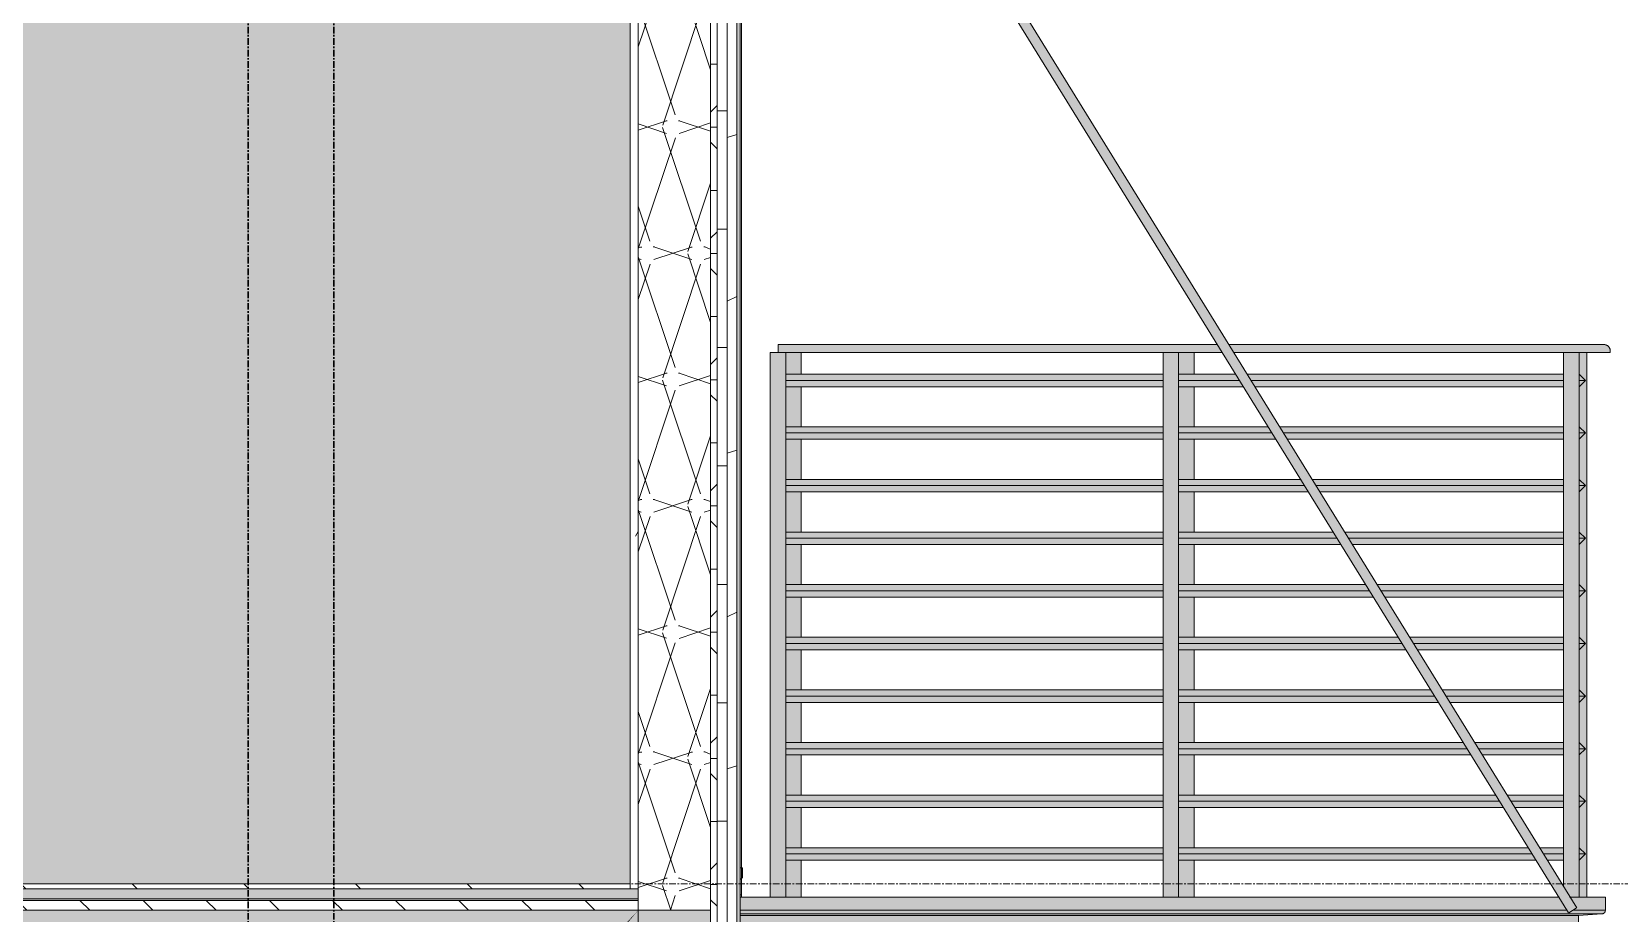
# Model space of a CAD drawing. Header units: inches. Extents: x 1718 to 6958, y -253 to 585.
# Drawn here: x 3806.4 to 3927, y 133.8 to 200.8 of the extents above; entities that cross this region are included whole.
import ezdxf

# ---------------------------------------------------------------- set-up
doc = ezdxf.new("R2010")
doc.units = ezdxf.units.IN
doc.header["$MEASUREMENT"] = 0
doc.linetypes.add('Grid Line 1_2_', pattern=[0.875, 0.5, -0.125, 0.125, -0.125])
doc.linetypes.add('Grid Line 1_2__2_', pattern=[0.875, 0.5, -0.125, 0.125, -0.125])
for name, color, linetype, lineweight in [('0-1', 7, 'Continuous', 5), ('0-2', 250, 'Continuous', 9), ('A-DETL-GENF-2', 92, 'Continuous', 13), ('A-DOOR-7', 31, 'Continuous', 9), ('A-DOOR-FRAM', 31, 'Continuous', 9), ('A-DOOR-FRAM-5', 57, 'Continuous', 9), ('A-FLOR-5', 192, 'Continuous', 5), ('A-FLOR-6', 192, 'Continuous', 9), ('A-FLOR-HRAL', 11, 'Continuous', 9), ('A-FLOR-LEVL-5', 51, 'Grid Line 1_2_', 9), ('A-FLOR-MCUT', 51, 'Continuous', 13), ('A-FLOR-PATT-1', 252, 'Continuous', 9), ('A-WALL', 113, 'Continuous', 13), ('A-WALL-1', 10, 'Continuous', 5), ('A-WALL-6', 113, 'Continuous', 5), ('A-WALL-7', 113, 'Continuous', 9), ('A-WALL-PATT-1', 252, 'Continuous', 9), ('S-BEAM', 12, 'Continuous', 9), ('S-BEAM-2', 250, 'Continuous', 9), ('S-BEAM-5', 255, 'Continuous', 9), ('S-GRID-1', 1, 'Grid Line 1_2__2_', 30)]:
    doc.layers.add(name, color=color, linetype=linetype, lineweight=lineweight)
pattern_1 = [(161.57, (3262.295, 69.248), (-3.8399538, -1.54e-05), [0, -27.322, 3.034, 0]), (18.43, (3261.335, 69.248), (-3.8399538, 1.54e-05), [0, -27.322, 3.034, 0]), (108.43, (3262.295, 69.248), (1.919622, -9.6005246), [9.106, -21.25]), (71.57, (3261.335, 69.248), (1.919622, 9.6005246), [9.106, -21.25])]
pattern_2 = [(0, (3261.815, 68.768), (0, 4.798), []), (315, (3261.815, 68.768), (4.798427, 0), [6.786, -6.786]), (45, (3261.815, 68.768), (4.798427, 0), [6.786, -6.786])]

# ---------------------------------------------------------------- blocks, each defined once
blk = doc.blocks.new('CTR - 1st Phase - Unit Layouts_rvt-1-BUILDING ELEVATION - COURTYARD - LOOKING WEST')
at = {"layer": 'A-WALL-1'}
blk.add_hatch(color=256, dxfattribs=at).paths.add_polyline_path([(3802.9, 136), (3851.85, 136), (3851.85, 240.87), (3685.3, 240.87), (3685.3, 136), (3690.05, 136), (3690.05, 219), (3730.05, 219), (3730.05, 173.5), (3802.9, 173.5), (3802.9, 144.12)], flags=0)
blk = doc.blocks.new('TRUSS - 24_-2435410-BUILDING ELEVATION - COURTYARD - LOOKING WEST')
at = {"layer": 'S-BEAM-5'}
blk.add_hatch(color=256, dxfattribs=at).paths.add_polyline_path([(3851.2, 132.5), (3852.47, 134), (3851.06, 132.5)], flags=0)
at = {"layer": 'S-BEAM-2'}
for p, q in [((3852.47, 134), (3486.67, 134)), ((3852.47, 132.5), (3852.47, 134))]:
    blk.add_line(p, q, dxfattribs=at)
blk = doc.blocks.new('CTR - 1st Phase - Structure_rvt-1-BUILDING ELEVATION - COURTYARD - LOOKING WEST')
at = {"layer": 'S-GRID-1'}
for p, q in [((3822.82, -159.84), (3822.82, 470.5)), ((3829.32, -159.84), (3829.32, 470.5))]:
    blk.add_line(p, q, dxfattribs=at)
at = {"layer": '0-2'}
blk.add_blockref('TRUSS - 24_-2435410-BUILDING ELEVATION - COURTYARD - LOOKING WEST', (0, 0), dxfattribs=at)
blk = doc.blocks.new('Door-Sliding-Marvin-2_Panel_Patio_Door-Essential - MARVIN ESSENTIAL SLIDING - 6_-0_X6_-10_ - 2ND FLOOR-3344870-BUILDING ELEVATION - COURTYARD - LOOKING WEST')
at = {"layer": 'A-DOOR-FRAM-5'}
h = blk.add_hatch(dxfattribs=at)
h.set_pattern_fill('FP_21', color=256, style=0, pattern_type=2)
h.set_pattern_definition([(0, (3860.544, 135.16), (0, 8), [0.33, -7.67]), (0, (3863.104, 135.32), (0, 8), [0.33, -7.67]), (0, (3861.664, 137.08), (0, 8), [0.33, -7.67]), (0, (3863.424, 138.36), (0, 8), [0.33, -7.67]), (0, (3861.344, 138.84), (0, 8), [0.33, -7.67]), (0, (3861.984, 140.76), (0, 8), [0.33, -7.67]), (0, (3860.864, 142.2), (0, 8), [0.33, -7.67]), (0, (3863.424, 142.04), (0, 8), [0.33, -7.67]), (0, (3865.344, 142.36), (0, 8), [0.33, -7.67]), (0, (3866.304, 140.44), (0, 8), [0.33, -7.67]), (0, (3867.904, 140.28), (0, 8), [0.33, -7.67]), (0, (3867.904, 137.4), (0, 8), [0.33, -7.67]), (0, (3866.464, 136.44), (0, 8), [0.33, -7.67]), (0, (3864.224, 136.92), (0, 8), [0.33, -7.67]), (0, (3865.664, 138.36), (0, 8), [0.33, -7.67]), (0, (3864.224, 139.8), (0, 8), [0.33, -7.67]), (0, (3867.584, 135.32), (0, 8), [0.33, -7.67])])
h.paths.add_polyline_path([(3860.29, 216.5), (3860.29, 227), (3860.22, 227), (3860.22, 216.5)], flags=0)
at = {"layer": 'A-DETL-GENF-2'}
for p, q in [((3860.26, 215.75), (3860.26, 216.5)), ((3860.31, 215.32), (3860.22, 215.71)), ((3860.22, 215.48), (3860.26, 215.33)), ((3860.31, 214.18), (3860.31, 215.32)), ((3860.22, 214.18), (3860.31, 214.18)), ((3860.4, 213.25), (3860.22, 213.39)), ((3860.22, 212.49), (3860.4, 212.49)), ((3860.4, 212.49), (3860.4, 213.25)), ((3860.22, 137.23), (3860.4, 137.23)), ((3860.4, 136.48), (3860.22, 136.34)), ((3860.4, 137.23), (3860.4, 136.48)), ((3860.32, 135.17), (3860.22, 135.18)), ((3860.32, 135.17), (3860.32, 135))]:
    blk.add_line(p, q, dxfattribs=at)
at = {"layer": 'A-DOOR-7'}
for p, q in [((3860.29, 227), (3860.22, 227)), ((3860.29, 227), (3860.29, 216.5)), ((3860.22, 216.5), (3860.29, 216.5))]:
    blk.add_line(p, q, dxfattribs=at)
at = {"layer": 'A-DOOR-FRAM'}
for p, q in [((3860.32, 216.5), (3860.22, 216.5)), ((3860.32, 135), (3860.32, 216.5))]:
    blk.add_line(p, q, dxfattribs=at)
blk = doc.blocks.new('Railing - Baluster_01-V72-BUILDING ELEVATION - COURTYARD - LOOKING WEST')
at = {"layer": 'A-FLOR-HRAL'}
h = blk.add_hatch(color=256, dxfattribs=at)
h.paths.add_polyline_path([(3893.53, 135), (3894.71, 135), (3894.71, 137.8), (3893.53, 137.8)], flags=0)
h.paths.add_polyline_path([(3893.53, 138.75), (3894.71, 138.75), (3894.71, 141.8), (3893.53, 141.8)], flags=0)
h.paths.add_polyline_path([(3894.71, 142.75), (3894.71, 145.8), (3893.53, 145.8), (3893.53, 142.75)], flags=0)
h.paths.add_polyline_path([(3893.53, 146.75), (3894.71, 146.75), (3894.71, 149.8), (3893.53, 149.8)], flags=0)
h.paths.add_polyline_path([(3893.53, 150.75), (3894.71, 150.75), (3894.71, 153.8), (3893.53, 153.8)], flags=0)
h.paths.add_polyline_path([(3893.53, 154.75), (3894.71, 154.75), (3894.71, 157.8), (3893.53, 157.8), (3893.53, 156.08)], flags=0)
h.paths.add_polyline_path([(3893.53, 158.75), (3894.71, 158.75), (3894.71, 161.8), (3893.53, 161.8)], flags=0)
h.paths.add_polyline_path([(3893.53, 162.75), (3894.71, 162.75), (3894.71, 165.8), (3893.53, 165.8)], flags=0)
h.paths.add_polyline_path([(3893.53, 166.75), (3894.71, 166.75), (3894.71, 169.8), (3893.53, 169.8), (3893.53, 168.05)], flags=0)
h.paths.add_polyline_path([(3894.71, 170.75), (3894.71, 173.8), (3893.53, 173.8), (3893.53, 170.75)], flags=0)
h.paths.add_polyline_path([(3893.53, 174.75), (3894.71, 174.75), (3894.71, 176.4), (3893.53, 176.4)], flags=0)
for p, q in [((3894.71, 176.4), (3894.71, 174.75)), ((3894.71, 173.8), (3894.71, 170.75)), ((3894.71, 169.8), (3894.71, 166.75)), ((3894.71, 165.8), (3894.71, 162.75)), ((3894.71, 161.8), (3894.71, 158.75)), ((3894.71, 157.8), (3894.71, 154.75)), ((3894.71, 153.8), (3894.71, 150.75)), ((3894.71, 149.8), (3894.71, 146.75)), ((3894.71, 145.8), (3894.71, 142.75)), ((3894.71, 141.8), (3894.71, 138.75)), ((3894.71, 137.8), (3894.71, 135))]:
    blk.add_line(p, q, dxfattribs=at)
blk = doc.blocks.new('Railing - Baluster_01-V66-BUILDING ELEVATION - COURTYARD - LOOKING WEST')
at = {"layer": 'A-FLOR-HRAL'}
blk.add_hatch(color=256, dxfattribs=at).paths.add_polyline_path([(3173.16, 267), (3173.75, 267), (3173.75, 308.4), (3173.16, 308.4), (3173.16, 306.75), (3173.63, 306.28), (3173.16, 305.8), (3173.16, 302.75), (3173.63, 302.28), (3173.16, 301.8), (3173.16, 298.75), (3173.63, 298.28), (3173.16, 297.8), (3173.16, 294.75), (3173.63, 294.28), (3173.16, 293.8), (3173.16, 290.75), (3173.63, 290.28), (3173.16, 289.8), (3173.16, 286.75), (3173.63, 286.28), (3173.16, 285.8), (3173.16, 282.75), (3173.63, 282.28), (3173.16, 281.8), (3173.16, 278.75), (3173.63, 278.28), (3173.16, 277.8), (3173.16, 274.75), (3173.63, 274.28), (3173.16, 273.8), (3173.16, 270.75), (3173.63, 270.28), (3173.16, 269.8), (3173.16, 268)], flags=0)
blk.add_line((3173.75, 267), (3173.75, 308.4), dxfattribs=at)
blk = doc.blocks.new('Railing - Baluster_01-V67-BUILDING ELEVATION - COURTYARD - LOOKING WEST')
at = {"layer": 'A-FLOR-HRAL'}
blk.add_hatch(color=256, dxfattribs=at).paths.add_polyline_path([(3140.94, 267), (3142.12, 267), (3142.12, 308.4), (3140.94, 308.4), (3140.94, 267.6)], flags=0)
for p, q in [((3140.94, 267), (3140.94, 308.4)), ((3142.12, 308.4), (3142.12, 267))]:
    blk.add_line(p, q, dxfattribs=at)
blk = doc.blocks.new('Railing - Baluster_01-V73-BUILDING ELEVATION - COURTYARD - LOOKING WEST')
at = {"layer": 'A-FLOR-HRAL'}
blk.add_hatch(color=256, dxfattribs=at).paths.add_polyline_path([(3923.97, 135), (3923.97, 176.4), (3922.79, 176.4), (3922.79, 135.82), (3923.32, 135), (3923.8, 135)], flags=0)
for p, q in [((3922.79, 135.82), (3922.79, 176.4)), ((3923.97, 176.4), (3923.97, 135))]:
    blk.add_line(p, q, dxfattribs=at)
blk = doc.blocks.new('Railing - Baluster_01-V74-BUILDING ELEVATION - COURTYARD - LOOKING WEST')
at = {"layer": 'A-FLOR-HRAL'}
blk.add_hatch(color=256, dxfattribs=at).paths.add_polyline_path([(3863.68, 135), (3863.68, 176.4), (3862.5, 176.4), (3862.5, 135)], flags=0)
for p, q in [((3862.5, 135), (3862.5, 176.4)), ((3863.09, 176.4), (3862.5, 176.4)), ((3863.68, 176.4), (3863.68, 135))]:
    blk.add_line(p, q, dxfattribs=at)
blk = doc.blocks.new('Railing - Railing-3288094-BUILDING ELEVATION - COURTYARD - LOOKING WEST')
at = {"layer": 'A-FLOR-HRAL'}
h = blk.add_hatch(color=256, dxfattribs=at)
h.paths.add_polyline_path([(3923.97, 176.53), (3926.34, 176.53), (3926.27, 176.76), (3926.1, 176.94), (3925.86, 177), (3897.38, 176.96), (3897.65, 176.53), (3923.38, 176.53)], flags=0)
h.paths.add_polyline_path([(3864.86, 176.53), (3896.77, 176.53), (3896.48, 177), (3863.09, 176.98), (3863.09, 176.53), (3863.68, 176.53)], flags=0)
h = blk.add_hatch(color=256, dxfattribs=at)
h.paths.add_polyline_path([(3896.02, 176.4), (3896.84, 176.4), (3896.77, 176.53), (3863.09, 176.53), (3863.09, 176.4), (3894.71, 176.4)], flags=0)
h.paths.add_polyline_path([(3897.73, 176.4), (3926.34, 176.4), (3926.34, 176.53), (3897.65, 176.53)], flags=0)
h = blk.add_hatch(color=256, dxfattribs=at)
h.paths.add_polyline_path([(3893.53, 174.28), (3898.16, 174.28), (3897.87, 174.75), (3893.53, 174.75)], flags=0)
h.paths.add_polyline_path([(3924.45, 174.28), (3923.97, 174.75), (3923.97, 174.28)], flags=0)
h.paths.add_polyline_path([(3864.86, 174.28), (3892.35, 174.28), (3892.35, 174.75), (3863.68, 174.75), (3863.68, 174.28)], flags=0)
h.paths.add_polyline_path([(3922.79, 174.28), (3922.79, 174.75), (3898.75, 174.75), (3899.04, 174.28), (3904.4, 174.28)], flags=0)
h = blk.add_hatch(color=256, dxfattribs=at)
h.paths.add_polyline_path([(3864.86, 173.8), (3892.35, 173.8), (3892.35, 174.28), (3863.68, 174.28), (3863.68, 173.8)], flags=0)
h.paths.add_polyline_path([(3923.97, 173.8), (3924.45, 174.28), (3923.97, 174.28)], flags=0)
h.paths.add_polyline_path([(3904.4, 173.8), (3922.79, 173.8), (3922.79, 174.28), (3899.04, 174.28), (3899.33, 173.8)], flags=0)
h.paths.add_polyline_path([(3893.53, 173.8), (3898.45, 173.8), (3898.16, 174.28), (3893.53, 174.28), (3893.53, 174.03)], flags=0)
h = blk.add_hatch(color=256, dxfattribs=at)
h.paths.add_polyline_path([(3863.68, 170.28), (3892.35, 170.28), (3892.35, 170.75), (3863.68, 170.75)], flags=0)
h.paths.add_polyline_path([(3924.45, 170.28), (3923.97, 170.75), (3923.97, 170.28)], flags=0)
h.paths.add_polyline_path([(3922.79, 170.28), (3922.79, 170.75), (3901.22, 170.75), (3901.51, 170.28), (3904.4, 170.28)], flags=0)
h.paths.add_polyline_path([(3893.53, 170.28), (3900.63, 170.28), (3900.34, 170.75), (3893.53, 170.75)], flags=0)
h = blk.add_hatch(color=256, dxfattribs=at)
h.paths.add_polyline_path([(3893.53, 169.8), (3900.92, 169.8), (3900.63, 170.28), (3893.53, 170.28)], flags=0)
h.paths.add_polyline_path([(3863.68, 169.8), (3892.35, 169.8), (3892.35, 170.28), (3863.68, 170.28)], flags=0)
h.paths.add_polyline_path([(3923.97, 169.8), (3924.45, 170.28), (3923.97, 170.28)], flags=0)
h.paths.add_polyline_path([(3904.4, 169.8), (3922.79, 169.8), (3922.79, 170.28), (3901.51, 170.28), (3901.8, 169.8)], flags=0)
h = blk.add_hatch(color=256, dxfattribs=at)
h.paths.add_polyline_path([(3894.71, 166.28), (3903.1, 166.28), (3902.81, 166.75), (3893.53, 166.75), (3893.53, 166.28)], flags=0)
h.paths.add_polyline_path([(3924.45, 166.28), (3923.97, 166.75), (3923.97, 166.28)], flags=0)
h.paths.add_polyline_path([(3864.86, 166.28), (3892.35, 166.28), (3892.35, 166.75), (3863.68, 166.75), (3863.68, 166.28)], flags=0)
h.paths.add_polyline_path([(3922.79, 166.28), (3922.79, 166.75), (3903.69, 166.75), (3903.98, 166.28), (3921.16, 166.28)], flags=0)
h = blk.add_hatch(color=256, dxfattribs=at)
h.paths.add_polyline_path([(3864.86, 165.8), (3892.35, 165.8), (3892.35, 166.28), (3863.68, 166.28), (3863.68, 165.8)], flags=0)
h.paths.add_polyline_path([(3923.97, 165.8), (3924.45, 166.28), (3923.97, 166.28)], flags=0)
h.paths.add_polyline_path([(3921.16, 165.8), (3922.79, 165.8), (3922.79, 166.28), (3903.98, 166.28), (3904.27, 165.8), (3904.4, 165.8)], flags=0)
h.paths.add_polyline_path([(3903.39, 165.8), (3903.1, 166.28), (3893.53, 166.28), (3893.53, 165.8), (3894.71, 165.8)], flags=0)
h = blk.add_hatch(color=256, dxfattribs=at)
h.paths.add_polyline_path([(3863.68, 162.28), (3892.35, 162.28), (3892.35, 162.75), (3863.68, 162.75)], flags=0)
h.paths.add_polyline_path([(3924.45, 162.28), (3923.97, 162.75), (3923.97, 162.28)], flags=0)
h.paths.add_polyline_path([(3922.79, 162.28), (3922.79, 162.75), (3906.16, 162.75), (3906.45, 162.28), (3921.16, 162.28)], flags=0)
h.paths.add_polyline_path([(3893.53, 162.28), (3905.57, 162.28), (3905.28, 162.75), (3893.53, 162.75)], flags=0)
h = blk.add_hatch(color=256, dxfattribs=at)
h.paths.add_polyline_path([(3863.68, 161.8), (3892.35, 161.8), (3892.35, 162.28), (3863.68, 162.28)], flags=0)
h.paths.add_polyline_path([(3923.97, 161.8), (3924.45, 162.28), (3923.97, 162.28)], flags=0)
h.paths.add_polyline_path([(3922.79, 161.8), (3922.79, 162.28), (3906.45, 162.28), (3906.74, 161.8), (3921.16, 161.8)], flags=0)
h.paths.add_polyline_path([(3893.53, 161.8), (3905.86, 161.8), (3905.57, 162.28), (3893.53, 162.28)], flags=0)
h = blk.add_hatch(color=256, dxfattribs=at)
h.paths.add_polyline_path([(3924.45, 158.28), (3923.97, 158.75), (3923.97, 158.28)], flags=0)
h.paths.add_polyline_path([(3864.86, 158.28), (3892.35, 158.28), (3892.35, 158.75), (3863.68, 158.75), (3863.68, 158.28)], flags=0)
h.paths.add_polyline_path([(3922.79, 158.28), (3922.79, 158.75), (3908.63, 158.75), (3908.92, 158.28), (3921.16, 158.28)], flags=0)
h.paths.add_polyline_path([(3893.53, 158.28), (3908.04, 158.28), (3907.75, 158.75), (3893.53, 158.75)], flags=0)
h = blk.add_hatch(color=256, dxfattribs=at)
h.paths.add_polyline_path([(3893.53, 157.8), (3908.33, 157.8), (3908.04, 158.28), (3893.53, 158.28)], flags=0)
h.paths.add_polyline_path([(3863.68, 157.8), (3892.35, 157.8), (3892.35, 158.28), (3863.68, 158.28)], flags=0)
h.paths.add_polyline_path([(3923.97, 157.8), (3924.45, 158.28), (3923.97, 158.28)], flags=0)
h.paths.add_polyline_path([(3921.16, 157.8), (3922.79, 157.8), (3922.79, 158.28), (3908.92, 158.28), (3909.21, 157.8)], flags=0)
h = blk.add_hatch(color=256, dxfattribs=at)
h.paths.add_polyline_path([(3923.97, 154.28), (3924.45, 154.28), (3923.97, 154.75)], flags=0)
h.paths.add_polyline_path([(3864.86, 154.28), (3892.35, 154.28), (3892.35, 154.75), (3863.68, 154.75), (3863.68, 154.28)], flags=0)
h.paths.add_polyline_path([(3922.79, 154.28), (3922.79, 154.75), (3911.1, 154.75), (3911.39, 154.28), (3921.16, 154.28)], flags=0)
h.paths.add_polyline_path([(3893.53, 154.28), (3910.51, 154.28), (3910.22, 154.75), (3893.53, 154.75)], flags=0)
h = blk.add_hatch(color=256, dxfattribs=at)
h.paths.add_polyline_path([(3893.53, 153.8), (3910.8, 153.8), (3910.51, 154.28), (3893.53, 154.28)], flags=0)
h.paths.add_polyline_path([(3923.97, 153.8), (3924.45, 154.28), (3923.97, 154.28)], flags=0)
h.paths.add_polyline_path([(3863.68, 153.8), (3892.35, 153.8), (3892.35, 154.28), (3863.68, 154.28)], flags=0)
h.paths.add_polyline_path([(3921.16, 153.8), (3922.79, 153.8), (3922.79, 154.28), (3911.39, 154.28), (3911.68, 153.8)], flags=0)
h = blk.add_hatch(color=256, dxfattribs=at)
h.paths.add_polyline_path([(3863.68, 150.28), (3892.35, 150.28), (3892.35, 150.75), (3863.68, 150.75)], flags=0)
h.paths.add_polyline_path([(3924.45, 150.28), (3923.97, 150.75), (3923.97, 150.28)], flags=0)
h.paths.add_polyline_path([(3922.79, 150.28), (3922.79, 150.75), (3913.57, 150.75), (3913.86, 150.28), (3921.16, 150.28)], flags=0)
h.paths.add_polyline_path([(3893.53, 150.28), (3912.98, 150.28), (3912.69, 150.75), (3893.53, 150.75)], flags=0)
h = blk.add_hatch(color=256, dxfattribs=at)
h.paths.add_polyline_path([(3863.68, 149.8), (3892.35, 149.8), (3892.35, 150.28), (3863.68, 150.28)], flags=0)
h.paths.add_polyline_path([(3923.97, 149.8), (3924.45, 150.28), (3923.97, 150.28)], flags=0)
h.paths.add_polyline_path([(3922.79, 149.8), (3922.79, 150.28), (3913.86, 150.28), (3914.15, 149.8), (3921.16, 149.8)], flags=0)
h.paths.add_polyline_path([(3893.53, 149.8), (3913.27, 149.8), (3912.98, 150.28), (3893.53, 150.28)], flags=0)
h = blk.add_hatch(color=256, dxfattribs=at)
h.paths.add_polyline_path([(3924.45, 146.28), (3923.97, 146.75), (3923.97, 146.28)], flags=0)
h.paths.add_polyline_path([(3864.86, 146.28), (3892.35, 146.28), (3892.35, 146.75), (3863.68, 146.75), (3863.68, 146.28)], flags=0)
h.paths.add_polyline_path([(3922.79, 146.28), (3922.79, 146.75), (3916.04, 146.75), (3916.33, 146.28), (3921.16, 146.28)], flags=0)
h.paths.add_polyline_path([(3893.53, 146.28), (3915.45, 146.28), (3915.16, 146.75), (3893.53, 146.75)], flags=0)
h = blk.add_hatch(color=256, dxfattribs=at)
h.paths.add_polyline_path([(3923.97, 145.8), (3924.45, 146.28), (3923.97, 146.28)], flags=0)
h.paths.add_polyline_path([(3863.68, 145.8), (3892.35, 145.8), (3892.35, 146.28), (3863.68, 146.28)], flags=0)
h.paths.add_polyline_path([(3921.16, 145.8), (3922.79, 145.8), (3922.79, 146.28), (3916.33, 146.28), (3916.63, 145.8)], flags=0)
h.paths.add_polyline_path([(3894.71, 145.8), (3915.74, 145.8), (3915.45, 146.28), (3893.53, 146.28), (3893.53, 145.8)], flags=0)
h = blk.add_hatch(color=256, dxfattribs=at)
h.paths.add_polyline_path([(3904.4, 142.28), (3917.92, 142.28), (3917.63, 142.75), (3893.53, 142.75), (3893.53, 142.28), (3894.71, 142.28)], flags=0)
h.paths.add_polyline_path([(3864.86, 142.28), (3892.35, 142.28), (3892.35, 142.75), (3863.68, 142.75), (3863.68, 142.28)], flags=0)
h.paths.add_polyline_path([(3922.79, 142.28), (3922.79, 142.75), (3918.51, 142.75), (3918.8, 142.28), (3921.16, 142.28)], flags=0)
h.paths.add_polyline_path([(3924.45, 142.28), (3923.97, 142.75), (3923.97, 142.28)], flags=0)
h = blk.add_hatch(color=256, dxfattribs=at)
h.paths.add_polyline_path([(3904.4, 141.8), (3918.21, 141.8), (3917.92, 142.28), (3893.53, 142.28), (3893.53, 141.8), (3894.71, 141.8)], flags=0)
h.paths.add_polyline_path([(3863.68, 141.8), (3892.35, 141.8), (3892.35, 142.28), (3863.68, 142.28)], flags=0)
h.paths.add_polyline_path([(3922.79, 141.8), (3922.79, 142.28), (3918.8, 142.28), (3919.1, 141.8), (3921.16, 141.8)], flags=0)
h.paths.add_polyline_path([(3923.97, 141.8), (3924.45, 142.28), (3923.97, 142.28)], flags=0)
h = blk.add_hatch(color=256, dxfattribs=at)
h.paths.add_polyline_path([(3920.39, 138.28), (3920.1, 138.75), (3893.53, 138.75), (3893.53, 138.28), (3904.4, 138.28)], flags=0)
h.paths.add_polyline_path([(3864.86, 138.28), (3892.35, 138.28), (3892.35, 138.75), (3863.68, 138.75), (3863.68, 138.28)], flags=0)
h.paths.add_polyline_path([(3922.79, 138.28), (3922.79, 138.75), (3920.98, 138.75), (3921.27, 138.28)], flags=0)
h.paths.add_polyline_path([(3924.45, 138.28), (3923.97, 138.75), (3923.97, 138.28)], flags=0)
h = blk.add_hatch(color=256, dxfattribs=at)
h.paths.add_polyline_path([(3904.4, 137.8), (3920.68, 137.8), (3920.39, 138.28), (3893.53, 138.28), (3893.53, 137.8), (3894.71, 137.8)], flags=0)
h.paths.add_polyline_path([(3863.68, 137.8), (3892.35, 137.8), (3892.35, 138.28), (3863.68, 138.28)], flags=0)
h.paths.add_polyline_path([(3921.57, 137.8), (3922.79, 137.8), (3922.79, 138.28), (3921.27, 138.28), (3921.36, 138.14)], flags=0)
h.paths.add_polyline_path([(3923.97, 137.8), (3924.45, 138.28), (3923.97, 138.28), (3923.97, 138.14)], flags=0)
for p, q in [((3896.49, 177), (3863.09, 177)), ((3863.09, 176.53), (3863.09, 177)), ((3863.09, 176.4), (3863.09, 176.53)), ((3896.86, 176.4), (3863.09, 176.4)), ((3925.86, 177), (3897.34, 177)), ((3926.34, 176.4), (3897.71, 176.4)), ((3926.34, 176.4), (3926.34, 176.53)), ((3863.68, 174.75), (3892.35, 174.75)), ((3892.35, 174.28), (3863.68, 174.28)), ((3892.35, 173.8), (3863.68, 173.8)), ((3893.53, 174.75), (3897.87, 174.75)), ((3898.16, 174.28), (3893.53, 174.28)), ((3898.45, 173.8), (3893.53, 173.8)), ((3898.74, 174.75), (3922.79, 174.75)), ((3922.79, 174.28), (3899.03, 174.28)), ((3922.79, 173.8), (3899.33, 173.8)), ((3924.45, 174.28), (3923.97, 174.75)), ((3923.97, 173.8), (3924.45, 174.28)), ((3924.45, 174.28), (3923.97, 174.28)), ((3863.68, 170.75), (3892.35, 170.75)), ((3892.35, 170.28), (3863.68, 170.28)), ((3893.53, 170.75), (3900.34, 170.75)), ((3900.63, 170.28), (3893.53, 170.28)), ((3901.21, 170.75), (3922.79, 170.75)), ((3922.79, 170.28), (3901.5, 170.28)), ((3924.45, 170.28), (3923.97, 170.75)), ((3923.97, 169.8), (3924.45, 170.28)), ((3924.45, 170.28), (3923.97, 170.28)), ((3892.35, 169.8), (3863.68, 169.8)), ((3900.92, 169.8), (3893.53, 169.8)), ((3922.79, 169.8), (3901.8, 169.8)), ((3863.68, 166.75), (3892.35, 166.75)), ((3893.53, 166.75), (3902.81, 166.75)), ((3903.68, 166.75), (3922.79, 166.75)), ((3924.45, 166.28), (3923.97, 166.75)), ((3892.35, 166.28), (3863.68, 166.28)), ((3892.35, 165.8), (3863.68, 165.8)), ((3903.1, 166.28), (3893.53, 166.28)), ((3903.39, 165.8), (3893.53, 165.8)), ((3922.79, 166.28), (3903.98, 166.28)), ((3922.79, 165.8), (3904.27, 165.8)), ((3923.97, 165.8), (3924.45, 166.28)), ((3924.45, 166.28), (3923.97, 166.28)), ((3863.68, 162.75), (3892.35, 162.75)), ((3892.35, 162.28), (3863.68, 162.28)), ((3892.35, 161.8), (3863.68, 161.8)), ((3893.53, 162.75), (3905.28, 162.75)), ((3905.57, 162.28), (3893.53, 162.28)), ((3905.86, 161.8), (3893.53, 161.8)), ((3906.15, 162.75), (3922.79, 162.75)), ((3922.79, 162.28), (3906.45, 162.28)), ((3922.79, 161.8), (3906.74, 161.8)), ((3924.45, 162.28), (3923.97, 162.75)), ((3923.97, 161.8), (3924.45, 162.28)), ((3924.45, 162.28), (3923.97, 162.28)), ((3863.68, 158.75), (3892.35, 158.75)), ((3892.35, 158.28), (3863.68, 158.28)), ((3893.53, 158.75), (3907.75, 158.75)), ((3908.04, 158.28), (3893.53, 158.28)), ((3908.63, 158.75), (3922.79, 158.75)), ((3922.79, 158.28), (3908.92, 158.28)), ((3924.45, 158.28), (3923.97, 158.75)), ((3923.97, 157.8), (3924.45, 158.28)), ((3924.45, 158.28), (3923.97, 158.28)), ((3892.35, 157.8), (3863.68, 157.8)), ((3908.33, 157.8), (3893.53, 157.8)), ((3922.79, 157.8), (3909.21, 157.8)), ((3863.68, 154.75), (3892.35, 154.75)), ((3893.53, 154.75), (3910.22, 154.75)), ((3911.1, 154.75), (3922.79, 154.75)), ((3924.45, 154.28), (3923.97, 154.75)), ((3892.35, 154.28), (3863.68, 154.28)), ((3892.35, 153.8), (3863.68, 153.8)), ((3910.51, 154.28), (3893.53, 154.28)), ((3910.8, 153.8), (3893.53, 153.8)), ((3922.79, 154.28), (3911.39, 154.28)), ((3922.79, 153.8), (3911.68, 153.8)), ((3923.97, 153.8), (3924.45, 154.28)), ((3924.45, 154.28), (3923.97, 154.28)), ((3863.68, 150.75), (3892.35, 150.75)), ((3892.35, 150.28), (3863.68, 150.28)), ((3892.35, 149.8), (3863.68, 149.8)), ((3893.53, 150.75), (3912.69, 150.75)), ((3912.98, 150.28), (3893.53, 150.28)), ((3913.27, 149.8), (3893.53, 149.8)), ((3913.57, 150.75), (3922.79, 150.75)), ((3922.79, 150.28), (3913.86, 150.28)), ((3922.79, 149.8), (3914.15, 149.8)), ((3924.45, 150.28), (3923.97, 150.75)), ((3923.97, 149.8), (3924.45, 150.28)), ((3924.45, 150.28), (3923.97, 150.28)), ((3863.68, 146.75), (3892.35, 146.75)), ((3892.35, 146.28), (3863.68, 146.28)), ((3893.53, 146.75), (3915.16, 146.75)), ((3915.45, 146.28), (3893.53, 146.28)), ((3916.04, 146.75), (3922.79, 146.75)), ((3922.79, 146.28), (3916.33, 146.28)), ((3924.45, 146.28), (3923.97, 146.75)), ((3923.97, 145.8), (3924.45, 146.28)), ((3924.45, 146.28), (3923.97, 146.28)), ((3892.35, 145.8), (3863.68, 145.8)), ((3915.74, 145.8), (3893.53, 145.8)), ((3922.79, 145.8), (3916.62, 145.8)), ((3863.68, 142.75), (3892.35, 142.75)), ((3893.53, 142.75), (3917.63, 142.75)), ((3918.51, 142.75), (3922.79, 142.75)), ((3924.45, 142.28), (3923.97, 142.75)), ((3892.35, 142.28), (3863.68, 142.28)), ((3892.35, 141.8), (3863.68, 141.8)), ((3917.92, 142.28), (3893.53, 142.28)), ((3918.21, 141.8), (3893.53, 141.8)), ((3922.79, 142.28), (3918.8, 142.28)), ((3922.79, 141.8), (3919.09, 141.8)), ((3923.97, 141.8), (3924.45, 142.28)), ((3924.45, 142.28), (3923.97, 142.28)), ((3863.68, 138.75), (3892.35, 138.75)), ((3893.53, 138.75), (3920.1, 138.75)), ((3920.98, 138.75), (3922.79, 138.75)), ((3924.45, 138.28), (3923.97, 138.75)), ((3892.35, 138.28), (3863.68, 138.28)), ((3892.35, 137.8), (3863.68, 137.8)), ((3920.39, 138.28), (3893.53, 138.28)), ((3920.68, 137.8), (3893.53, 137.8)), ((3922.79, 138.28), (3921.27, 138.28)), ((3922.79, 137.8), (3921.57, 137.8)), ((3923.97, 137.8), (3924.45, 138.28)), ((3924.45, 138.28), (3923.97, 138.28))]:
    blk.add_line(p, q, dxfattribs=at)
blk.add_open_spline([(3926.34, 176.53), (3926.34, 176.57), (3926.33, 176.63), (3926.3, 176.71), (3926.27, 176.76), (3926.25, 176.81), (3926.22, 176.84), (3926.19, 176.87), (3926.15, 176.9), (3926.11, 176.93), (3926.07, 176.95), (3926.03, 176.97), (3925.97, 176.99), (3925.91, 177), (3925.86, 177)], degree=3, knots=[0, 0, 0, 0, 0.166667, 0.25, 0.333333, 0.416667, 0.458333, 0.5, 0.583333, 0.666667, 0.708333, 0.75, 0.833333, 1, 1, 1, 1], dxfattribs=at)
for name, p in [('Railing - Baluster_01-V74-BUILDING ELEVATION - COURTYARD - LOOKING WEST', (0, 0)), ('Railing - Baluster_01-V72-BUILDING ELEVATION - COURTYARD - LOOKING WEST', (-29.85, 0)), ('Railing - Baluster_01-V67-BUILDING ELEVATION - COURTYARD - LOOKING WEST', (751.41, -132)), ('Railing - Baluster_01-V72-BUILDING ELEVATION - COURTYARD - LOOKING WEST', (0, 0)), ('Railing - Baluster_01-V73-BUILDING ELEVATION - COURTYARD - LOOKING WEST', (0, 0)), ('Railing - Baluster_01-V66-BUILDING ELEVATION - COURTYARD - LOOKING WEST', (750.81, -132))]:
    blk.add_blockref(name, p)
blk = doc.blocks.new('Walls 77 - Walls 1-3288039-BUILDING ELEVATION - COURTYARD - LOOKING WEST')
at = {"layer": 'S-BEAM'}
for points in [[(3861.6, 234), (3861.72, 234), (3861.72, 237.25), (3860.22, 237.25), (3860.22, 234), (3861.49, 234)], [(3923.48, 133.99), (3923.76, 134.16), (3923.28, 135), (3923.3, 135), (3861.72, 234.68), (3861.72, 233.99), (3923.45, 134.04)], [(3860.22, 230.75), (3861.72, 230.75), (3861.71, 234), (3860.22, 234), (3860.22, 230.8)], [(3923.17, 133.79), (3923.48, 133.99), (3861.72, 233.99), (3861.72, 233.28), (3922.43, 135), (3922.48, 135), (3923.17, 133.8)]]:
    blk.add_hatch(color=256, dxfattribs=at).paths.add_polyline_path(points, flags=0)
for p, q in [((3861.72, 237.25), (3860.22, 237.25)), ((3861.72, 237.25), (3861.72, 234)), ((3923.8, 134.18), (3861.72, 234.71)), ((3861.72, 234), (3861.72, 230.75)), ((3861.72, 233.28), (3923.16, 133.79)), ((3860.22, 230.75), (3861.72, 230.75)), ((3923.48, 133.99), (3923.18, 133.8)), ((3923.76, 134.16), (3923.48, 133.99))]:
    blk.add_line(p, q, dxfattribs=at)
blk = doc.blocks.new('Walls 79 - Walls 3-3288063-BUILDING ELEVATION - COURTYARD - LOOKING WEST')
at = {"layer": 'A-WALL-7'}
for points in [[(3923.4, 133.73), (3925.84, 133.76), (3925.94, 133.86), (3925.97, 134), (3923.44, 133.96), (3923.17, 133.81), (3923.09, 134), (3860.22, 134), (3860.22, 133.73), (3923.32, 133.73)], [(3923.48, 133.61), (3923.93, 133.61), (3925.7, 133.73), (3860.22, 133.73), (3860.22, 133.61), (3923.44, 133.61)], [(3921.16, 126.39), (3923.93, 126.39), (3923.93, 133.61), (3860.22, 133.61), (3860.22, 126.39), (3904.4, 126.39)], [(3921.16, 126.27), (3925.7, 126.27), (3923.44, 126.39), (3860.22, 126.39), (3860.22, 126.27), (3904.4, 126.27)], [(3925.7, 126), (3925.97, 126), (3925.94, 126.14), (3925.84, 126.24), (3925.7, 126.27), (3860.22, 126.24), (3860.22, 126), (3923.93, 126)]]:
    blk.add_hatch(color=256, dxfattribs=at).paths.add_polyline_path(points, flags=0)
for p, q in [((3923.09, 134), (3860.22, 134)), ((3925.97, 134), (3923.51, 134)), ((3860.22, 133.73), (3925.7, 133.73)), ((3925.7, 133.73), (3860.22, 133.73)), ((3923.93, 133.61), (3860.22, 133.61)), ((3925.7, 133.73), (3923.93, 133.61)), ((3923.93, 133.61), (3923.93, 126.39)), ((3923.93, 126.39), (3860.22, 126.39)), ((3925.7, 126.27), (3860.22, 126.27)), ((3925.7, 126.27), (3860.22, 126.27)), ((3925.97, 126), (3860.22, 126)), ((3923.93, 126.39), (3925.7, 126.27))]:
    blk.add_line(p, q, dxfattribs=at)
for points, knots in [([(3925.97, 134), (3925.97, 133.98), (3925.97, 133.94), (3925.95, 133.9), (3925.94, 133.86), (3925.92, 133.84), (3925.91, 133.82), (3925.89, 133.8), (3925.87, 133.79), (3925.85, 133.77), (3925.83, 133.76), (3925.81, 133.75), (3925.76, 133.73), (3925.73, 133.73), (3925.7, 133.73)], [-1, -1, -1, -1, -0.833333, -0.75, -0.666667, -0.583333, -0.541667, -0.5, -0.416667, -0.375, -0.333333, -0.25, -0.166667, 0, 0, 0, 0]), ([(3925.7, 126.27), (3925.73, 126.27), (3925.76, 126.27), (3925.81, 126.25), (3925.83, 126.24), (3925.85, 126.23), (3925.87, 126.21), (3925.89, 126.2), (3925.91, 126.18), (3925.92, 126.16), (3925.94, 126.14), (3925.95, 126.1), (3925.97, 126.06), (3925.97, 126.02), (3925.97, 126)], [-1, -1, -1, -1, -0.833333, -0.75, -0.666667, -0.625, -0.583333, -0.5, -0.458333, -0.416667, -0.333333, -0.25, -0.166667, 0, 0, 0, 0])]:
    blk.add_open_spline(points, degree=3, knots=knots, dxfattribs=at)

msp = doc.modelspace()

# ---------------------------------------------------------------- hatches: boundary and pattern name
at = {"layer": 'A-FLOR-5'}
msp.add_hatch(color=256, dxfattribs=at).paths.add_polyline_path([(3851.85, 134.75), (3852.47, 134.75), (3852.47, 134.87), (3481.17, 134.87), (3481.17, 134.75), (3837.37, 134.75)], flags=0)
h = msp.add_hatch(color=256, dxfattribs=at)
h.paths.add_polyline_path([(3923.57, 134), (3925.97, 134.04), (3925.97, 135), (3923.26, 134.97), (3923.76, 134.16), (3923.51, 134)], flags=0)
h.paths.add_polyline_path([(3923.09, 134), (3922.43, 135), (3860.22, 135), (3860.22, 134), (3923.05, 134)], flags=0)
at = {"layer": 'A-FLOR-PATT-1'}
h = msp.add_hatch(dxfattribs=at)
h.set_pattern_fill('FP_2', color=256, style=0, pattern_type=2)
h.set_pattern_definition([(135, (3261.815, 68.768), (-4.24264, -4.24264), [])])
h.paths.add_polyline_path([(3851.85, 135.62), (3851.85, 136), (3481.17, 136), (3481.17, 135.62), (3837.37, 135.62)], flags=0)
h = msp.add_hatch(dxfattribs=at)
h.set_pattern_fill('FP_3', color=256, style=0, pattern_type=2)
h.set_pattern_definition([(0, (3261.815, 68.768), (15.36, 3.84), [1.267, -10.253, 1.267, -10.253, -61.44]), (0, (3261.815, 68.768), (15.36, 3.84), [-23.04, 1.267, -21.773, 1.267, -10.253, -26.88]), (0, (3261.815, 68.768), (15.36, 3.84), [-57.6, 1.267, -6.413, 1.267, -17.933]), (120, (3267.575, 70.688), (-11.005538, 11.38215), [1.267, -10.253, 1.267, -10.253, -61.44]), (120, (3267.575, 70.688), (-11.005538, 11.38215), [-23.04, 1.267, -21.773, 1.267, -10.253, -26.88]), (120, (3267.575, 70.688), (-11.005538, 11.38215), [-57.6, 1.267, -6.413, 1.267, -17.933]), (240, (3269.495, 78.368), (-4.354462, -15.22215), [1.267, -10.253, 1.267, -10.253, -61.44]), (240, (3269.495, 78.368), (-4.354462, -15.22215), [-23.04, 1.267, -21.773, 1.267, -10.253, -26.88]), (240, (3269.495, 78.368), (-4.354462, -15.22215), [-57.6, 1.267, -6.413, 1.267, -17.933])])
h.paths.add_polyline_path([(3577.3, 134.87), (3852.47, 134.87), (3852.47, 135.62), (3481.17, 135.62), (3481.17, 134.87), (3575.05, 134.87)], flags=0)
h = msp.add_hatch(dxfattribs=at)
h.set_pattern_fill('FP_4', color=256, style=0, pattern_type=2)
h.set_pattern_definition(pattern_2)
h.paths.add_polyline_path([(3584.42, 134), (3852.47, 134), (3852.47, 134.75), (3481.17, 134.75), (3481.17, 134), (3577.3, 134)], flags=0)
h = msp.add_hatch(dxfattribs=at)
h.set_pattern_fill('FP_1', color=256, style=0, pattern_type=2)
h.set_pattern_definition(pattern_1)
h.paths.add_polyline_path([(3823.82, 110), (3829.82, 110), (3831.24, 111.5), (3833.35, 111.5), (3832.07, 110), (3857.97, 110), (3857.97, 134), (3481.17, 134), (3481.17, 110), (3823.2, 110)], flags=0)
h.paths.add_polyline_path([(3851.2, 132.5), (3851.06, 132.5), (3852.47, 134)], flags=0)
at = {"layer": 'A-WALL-6'}
h = msp.add_hatch(color=256, dxfattribs=at)
h.paths.add_polyline_path([(3860.22, 109.25), (3860.22, 266), (3859.97, 266), (3859.97, 109.25)], flags=0)
h.paths.add_polyline_path([(3860.22, 348.5), (3860.22, 348.79), (3859.97, 348.81), (3859.97, 348.5)], flags=0)
h.paths.add_polyline_path([(3860.22, 348.82), (3860.22, 349.5), (3859.97, 349.5), (3859.97, 348.84), (3860.06, 348.83)], flags=0)
at = {"layer": 'A-WALL-PATT-1'}
h = msp.add_hatch(dxfattribs=at)
h.set_pattern_fill('FP_5', color=256, style=0, pattern_type=2)
h.set_pattern_definition([(0, (3261.815, 68.768), (30.72, 7.68), [1.267, -21.773, 1.267, -21.773, -122.88]), (0, (3261.815, 68.768), (30.72, 7.68), [-46.08, 1.267, -44.813, 1.267, -21.773, -53.76]), (0, (3261.815, 68.768), (30.72, 7.68), [-115.2, 1.267, -14.093, 1.267, -37.133]), (120, (3273.335, 72.608), (-22.011075, 22.7643), [1.267, -21.773, 1.267, -21.773, -122.88]), (120, (3273.335, 72.608), (-22.011075, 22.7643), [-46.08, 1.267, -44.813, 1.267, -21.773, -53.76]), (120, (3273.335, 72.608), (-22.011075, 22.7643), [-115.2, 1.267, -14.093, 1.267, -37.133]), (240, (3277.175, 87.968), (-8.708925, -30.4443), [1.267, -21.773, 1.267, -21.773, -122.88]), (240, (3277.175, 87.968), (-8.708925, -30.4443), [-46.08, 1.267, -44.813, 1.267, -21.773, -53.76]), (240, (3277.175, 87.968), (-8.708925, -30.4443), [-115.2, 1.267, -14.093, 1.267, -37.133])])
h.paths.add_polyline_path([(3851.85, 135.62), (3852.47, 135.63), (3852.47, 241.5), (3851.85, 241.5), (3851.85, 136)], flags=0)
h.paths.add_polyline_path([(3851.85, 348.5), (3852.47, 348.5), (3852.47, 349.5), (3851.85, 349.5)], flags=0)
h = msp.add_hatch(dxfattribs=at)
h.set_pattern_fill('FP_1', color=256, style=0, pattern_type=2)
h.set_pattern_definition(pattern_1)
h.paths.add_polyline_path([(3857.97, 134), (3857.97, 242), (3852.47, 242), (3852.47, 134), (3857.94, 134)], flags=0)
h.paths.add_polyline_path([(3854.13, 348.5), (3857.97, 348.5), (3857.97, 349.5), (3852.47, 349.5), (3852.47, 348.5)], flags=0)
h = msp.add_hatch(dxfattribs=at)
h.set_pattern_fill('FP_4', color=256, style=0, pattern_type=2)
h.set_pattern_definition(pattern_2)
h.paths.add_polyline_path([(3858.47, 110), (3858.47, 267), (3857.97, 267), (3857.97, 110)], flags=0)
h.paths.add_polyline_path([(3858.32, 348.5), (3858.47, 348.5), (3858.47, 349.5), (3857.97, 349.5), (3857.97, 348.5)], flags=0)
h = msp.add_hatch(dxfattribs=at)
h.set_pattern_fill('FP_9', color=256, style=0, pattern_type=2)
h.set_pattern_definition([(0, (3261.815, 68.768), (0, 9), []), (90, (3261.815, 68.768), (-9, 6e-16), [])])
h.paths.add_polyline_path([(3858.47, 110), (3859.22, 110), (3859.22, 267), (3858.47, 267), (3858.47, 114.21)], flags=0)
h.paths.add_polyline_path([(3858.47, 348.5), (3859.22, 348.5), (3859.22, 349.5), (3858.47, 349.5)], flags=0)
h = msp.add_hatch(dxfattribs=at)
h.set_pattern_fill('FP_8', color=256, style=0, pattern_type=2)
h.set_pattern_definition([(216.87, (3271.415, 92.768), (71.999914, 48.00013), [12, -108]), (206.565, (3285.815, 85.568), (-23.99974, -23.9997), [26.833, -26.833]), (198.435, (3285.815, 73.568), (-47.999875, -23.99952), [15.179, -60.716])])
h.paths.add_polyline_path([(3859.97, 110), (3859.95, 266), (3859.22, 266), (3859.22, 110)], flags=0)
h.paths.add_polyline_path([(3859.22, 348.5), (3859.97, 348.5), (3859.97, 349.5), (3859.22, 349.5), (3859.22, 348.72)], flags=0)

# ---------------------------------------------------------------- linework, layer by layer
at = {"layer": 'A-FLOR-6'}
for p, q in [((3851.85, 136), (3632.92, 136)), ((3860.22, 135), (3922.48, 135)), ((3923.09, 134), (3860.22, 134)), ((3923.24, 135), (3925.97, 135)), ((3925.97, 134), (3923.51, 134)), ((3925.97, 134), (3925.97, 135))]:
    msp.add_line(p, q, dxfattribs=at)
at = {"layer": 'A-FLOR-LEVL-5'}
msp.add_line((1830.95, 136), (4167.96, 136), dxfattribs=at)
at = {"layer": 'A-FLOR-MCUT'}
for p, q in [((3851.85, 135.62), (3410.3, 135.62)), ((3851.85, 135.62), (3851.85, 136)), ((3852.47, 134.87), (3481.17, 134.87)), ((3852.47, 134.75), (3481.17, 134.75)), ((3852.47, 134), (3481.17, 134))]:
    msp.add_line(p, q, dxfattribs=at)
at = {"layer": 'A-WALL'}
for p, q in [((3857.97, 110), (3857.97, 267)), ((3858.47, 110), (3858.47, 267)), ((3859.97, 110), (3859.97, 267)), ((3852.47, 134), (3852.47, 242)), ((3859.22, 110), (3859.22, 227.31)), ((3851.85, 135.62), (3852.47, 135.62)), ((3852.47, 134), (3857.97, 134))]:
    msp.add_line(p, q, dxfattribs=at)
at = {"layer": 'A-WALL-7'}
for p, q in [((3860.22, 109.25), (3860.22, 267)), ((3851.85, 240.87), (3851.85, 136))]:
    msp.add_line(p, q, dxfattribs=at)

# ---------------------------------------------------------------- block references
at = {"layer": '0-1'}
for name in ['CTR - 1st Phase - Structure_rvt-1-BUILDING ELEVATION - COURTYARD - LOOKING WEST', 'CTR - 1st Phase - Unit Layouts_rvt-1-BUILDING ELEVATION - COURTYARD - LOOKING WEST']:
    msp.add_blockref(name, (0, 0), dxfattribs=at)
at = {"layer": 'A-DOOR-7'}
msp.add_blockref('Door-Sliding-Marvin-2_Panel_Patio_Door-Essential - MARVIN ESSENTIAL SLIDING - 6_-0_X6_-10_ - 2ND FLOOR-3344870-BUILDING ELEVATION - COURTYARD - LOOKING WEST', (0, 0), dxfattribs=at)
at = {"layer": 'A-FLOR-HRAL'}
msp.add_blockref('Railing - Railing-3288094-BUILDING ELEVATION - COURTYARD - LOOKING WEST', (0, 0), dxfattribs=at)
at = {"layer": 'A-WALL-7'}
msp.add_blockref('Walls 79 - Walls 3-3288063-BUILDING ELEVATION - COURTYARD - LOOKING WEST', (0, 0), dxfattribs=at)
at = {"layer": 'S-BEAM'}
msp.add_blockref('Walls 77 - Walls 1-3288039-BUILDING ELEVATION - COURTYARD - LOOKING WEST', (0, 0), dxfattribs=at)

doc.saveas('drawing.dxf')
